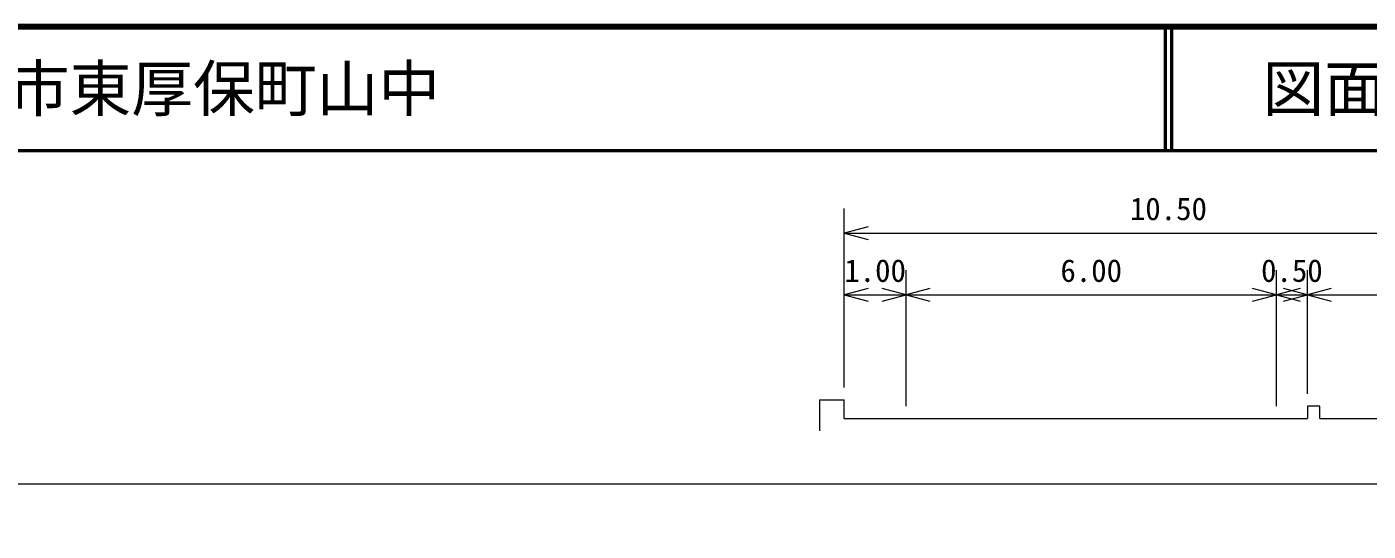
# Model space of a CAD drawing. Units: millimetres on the paper, enlarged 1000 times, with parts at other scales. Extents: x 40000 to 680000, y 20000 to 380000.
# Drawn here: x 416565 to 525186, y 339166 to 380000 of the extents above; entities that cross this region are included whole.
import ezdxf
from ezdxf.enums import TextEntityAlignment as Align

# ---------------------------------------------------------------- set-up
doc = ezdxf.new("R2010")
doc.units = ezdxf.units.MM
doc.header["$LTSCALE"] = 1000
for name, color, linetype, lineweight in [('S-BGD', 7, 'Continuous', 25), ('S-STR-HTXT', 7, 'Continuous', 13), ('S-TTL', 2, 'Continuous', 140), ('S-TTL-LINE', 7, 'Continuous', 50)]:
    doc.layers.add(name, color=color, linetype=linetype, lineweight=lineweight)
doc.layers.add('S-TTL-TXT', color=7, linetype='Continuous')
doc.styles.add('ＭＳ ゴシック', font='')
doc.styles.get('ＭＳ ゴシック').set_extended_font_data('MS Gothic')

msp = doc.modelspace()

# ---------------------------------------------------------------- linework, layer by layer
at = {"layer": 'S-BGD'}
msp.add_open_spline([(356878, 342590), (357179, 342552), (357306, 342525), (357556, 342414), (357880, 342272), (358017, 342105), (358273, 341861), (359331, 340851), (359802, 340166), (360799, 339096), (362383, 337396), (363265, 336437), (364916, 334803), (366136, 333597), (366750, 332840), (368084, 331761), (370367, 329914), (371652, 328861), (374155, 327324), (375403, 326558), (376090, 326092), (377423, 325489), (380559, 324069), (382374, 323395), (385632, 322283), (388252, 321389), (389759, 321012), (392420, 320247), (394124, 319757), (395068, 319429), (396807, 319078), (397574, 318923), (398011, 318849), (398793, 318801), (400008, 318727), (400697, 318741), (401910, 318852), (404696, 319106), (406268, 319323), (408975, 320033), (410711, 320489), (411696, 320741), (413349, 321441), (415284, 322260), (416279, 322911), (418163, 323842), (419770, 324636), (420664, 325092), (422286, 325853), (424839, 327051), (426273, 327720), (428886, 328782), (430624, 329488), (431626, 329813), (433411, 330391), (435404, 331037), (436518, 331448), (438577, 331837), (440270, 332156), (441255, 332080), (442977, 332138), (445573, 332226), (447029, 332140), (449626, 332151), (453324, 332166), (455395, 332153), (459092, 332214), (462122, 332263), (463817, 332375), (466848, 332427), (468369, 332454), (469225, 332544), (470744, 332452), (472844, 332326), (473974, 331867), (476049, 331522), (477614, 331263), (478112, 331183), (480059, 330881)], degree=3, knots=[0, 0, 0, 0, 1, 1, 1, 2, 2, 2, 3, 3, 3, 4, 4, 4, 5, 5, 5, 6, 6, 6, 7, 7, 7, 8, 8, 8, 9, 9, 9, 10, 10, 10, 11, 11, 11, 12, 12, 12, 13, 13, 13, 14, 14, 14, 15, 15, 15, 16, 16, 16, 17, 17, 17, 18, 18, 18, 19, 19, 19, 20, 20, 20, 21, 21, 21, 22, 22, 22, 23, 23, 23, 24, 24, 24, 25, 25, 25, 26, 26, 26, 26], dxfattribs=at)
at = {"layer": 'S-STR-HTXT'}
for p, q in [((482760, 350799), (482760, 365299)), ((484692, 363817), (482760, 363299)), ((482760, 363299), (535260, 363299)), ((482760, 363299), (484692, 362782)), ((487760, 349299), (487760, 360299)), ((517760, 349299), (517760, 360299)), ((520260, 350299), (520260, 360299)), ((484692, 358817), (482760, 358299)), ((487760, 358299), (485828, 358817)), ((489692, 358817), (487760, 358299)), ((517760, 358299), (515828, 358817)), ((519692, 358817), (517760, 358299)), ((520260, 358299), (518328, 358817)), ((522192, 358817), (520260, 358299)), ((482760, 358299), (487760, 358299)), ((482760, 358299), (484692, 357782)), ((485828, 357782), (487760, 358299)), ((487760, 358299), (517760, 358299)), ((487760, 358299), (489692, 357782)), ((515828, 357782), (517760, 358299)), ((517760, 358299), (520260, 358299)), ((517760, 358299), (519692, 357782)), ((518328, 357782), (520260, 358299)), ((520260, 358299), (535260, 358299)), ((520260, 358299), (522192, 357782)), ((480760, 349799), (482760, 349799)), ((480760, 349799), (480760, 347299)), ((482760, 348299), (482760, 349799)), ((521260, 349299), (520260, 349299)), ((520260, 349299), (520260, 348299)), ((521260, 348299), (521260, 349299)), ((482760, 348299), (487760, 348299)), ((487760, 348299), (517760, 348299)), ((517760, 348299), (520260, 348299)), ((521260, 348299), (535260, 348299)), ((573315, 342977), (230000, 342977))]:
    msp.add_line(p, q, dxfattribs=at)
at = {"layer": 'S-TTL'}
msp.add_line((680000, 380000), (40000, 380000), dxfattribs=at)
at = {"layer": 'S-TTL-LINE'}
for p, q in [((508747, 380000), (508747, 370000)), ((509247, 380000), (509247, 370000)), ((40000, 370000), (680000, 370000))]:
    msp.add_line(p, q, dxfattribs=at)

# ---------------------------------------------------------------- texts
at = {"layer": 'S-STR-HTXT', "style": 'ＭＳ ゴシック'}
for s, p in [('10.50', (509010, 363799)), ('1.00', (485260, 358799)), ('6.00', (502760, 358799)), ('0.50', (519010, 358799))]:
    msp.add_text(s, height=1833, dxfattribs=at).set_placement(p, align=Align.BOTTOM_CENTER)
at = {"layer": 'S-TTL-TXT', "style": 'ＭＳ ゴシック'}
msp.add_text('美祢市東厚保町山中', height=3666, dxfattribs=at).set_placement((405024, 375000), align=Align.MIDDLE_LEFT)
msp.add_text('図面番号', height=3666, dxfattribs=at).set_placement((526622, 375000), align=Align.MIDDLE_CENTER)

doc.saveas('drawing.dxf')
